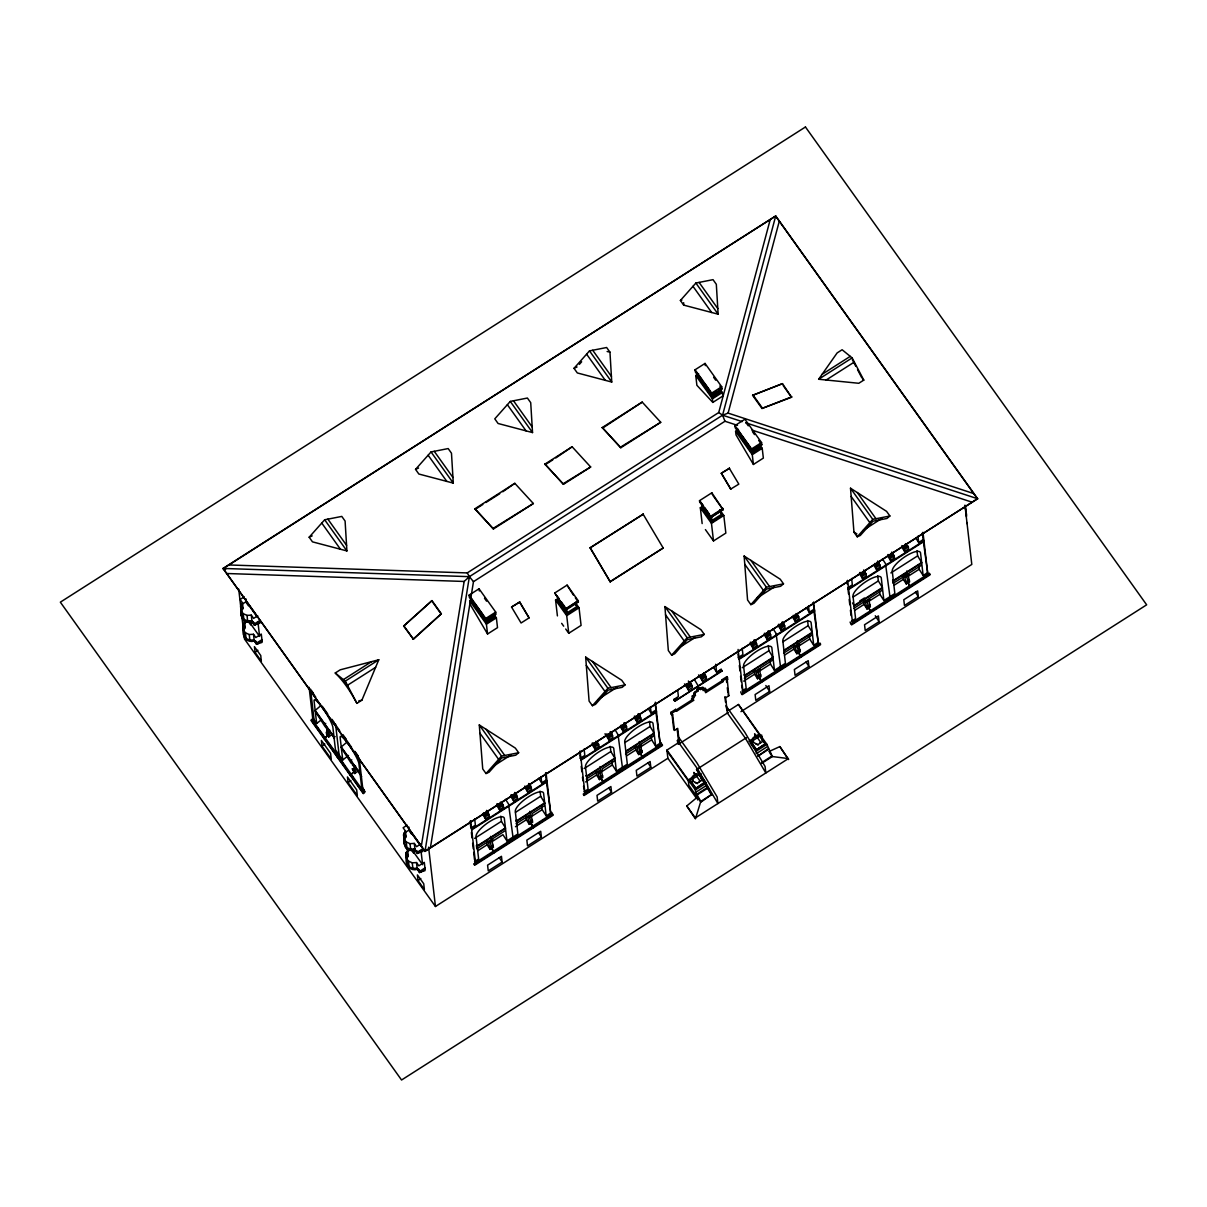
<?xml version="1.0" encoding="UTF-8"?>
<svg xmlns="http://www.w3.org/2000/svg" width="1207" height="1207" viewBox="0 0 1207 1207"><rect width="100%" height="100%" fill="white"/><g stroke="black" fill="none" stroke-linecap="round" stroke-linejoin="round"><path stroke-width="1.5" d="M332.981 733.69L328.696 737.009L328.938 735.123L326.705 732L327.082 728.349M328.198 729.918L327.625 735.727L326.101 736.889M328.938 735.123L329.511 729.662L327.444 729.994L327.248 728.334L334.49 738.488M354.285 766.445L353.696 772.239M359.067 770.202L354.783 773.536L355.582 766.189L353.515 766.52L353.319 764.861L361.602 776.463M421.334 846.092L464.152 581.457L469.387 576.659L722.571 415.193L728.108 413.111L973.958 493.648M430.416 847.676L473.476 581.653L724.969 421.258L737.507 425.362M425.513 848.913L424.985 851.403L223.069 568.437L775.709 215.993L977.595 498.732L424.985 851.403L469.387 576.659L467.245 572.918L228.53 564.951M467.245 572.918L718.738 412.538L770.247 219.478M728.108 413.111L779.33 221.077M694.794 694.417L692.275 696.017L693.723 697.646L693.014 697.058C697.752 695.624 692.124 693.633 697.797 691.234L696.967 689.484L698.597 687.462L700.211 688.941L699.049 688.171M699.788 689.212L698.37 689.137L697.797 691.234M361.904 700.166L378.772 659.776L340.238 669.81L335.244 672.993C344.674 682.347 350.377 691.46 356.925 703.349L361.904 700.166L358.796 700.86M244.206 596.862L240.102 599.472L242.426 602.731L240.57 606.352L241.506 615.977L243.859 619.266L247.661 621.017L251.916 620.745L254.375 625.166L259.852 621.68L259.716 620.519L254.239 624.004M242.426 602.731L243.075 608.358L241.219 611.979L241.506 615.977M242.32 618.618L244.644 621.877L242.788 625.498L243.723 635.123L246.077 638.412L249.879 640.163L254.134 639.891L256.593 644.312L262.055 640.826L261.285 634.052L255.824 637.537L253.5 634.279L249.23 634.535L245.428 632.785L243.075 629.496M244.644 621.877L245.293 627.504L243.437 631.125L243.723 635.123M417.26 852.293L422.722 848.808L422.857 849.969L417.396 853.455L414.936 849.034L410.682 849.306L406.88 847.57L406.231 841.943L403.877 838.639L403.591 834.656L405.446 831.035L403.108 827.761L407.197 825.15M405.431 831.019L406.095 836.662L404.239 840.283L404.526 844.266L406.88 847.57M408.449 861.089L412.251 862.824L416.49 862.552L418.829 865.811L424.291 862.326L425.075 869.115L419.614 872.601L417.154 868.18L412.9 868.452L409.098 866.717L408.449 861.089L406.08 857.785L405.793 853.802L407.649 850.181L405.326 846.907M407.649 850.166L408.313 855.808L406.457 859.429L406.744 863.412L409.098 866.717M702.715 688.428L702.987 687.417L699.472 687.899M705.009 688.759L704.435 689.303L706.91 690.736L705.175 690.344L704.918 687.96L705.657 689.001L703.138 690.6L702.987 687.417M752.595 395.338L782.498 383.645L791.536 397.254L761.979 408.464L752.595 395.338L782.498 383.645M761.979 408.464L791.867 396.786M818.648 379.254L837.13 352.927L842.109 349.743L852.142 357.891L863.79 380.099L858.796 383.283L818.648 379.254L852.142 357.891M692.501 697.963L691.566 699.004L692.32 700.045L692.984 696.605M693.24 699.004L693.723 697.646M695.081 695.368L693.829 693.256L697.043 690.193M309.158 537.221L324.668 519.779L341.792 516.415L345.096 521.047L346.907 550.935L312.477 541.852L309.158 537.221L312.206 535.878M415.54 469.372L431.035 451.946L448.174 448.566L451.478 453.213L453.289 483.102L418.844 474.019L415.54 469.372L418.573 468.044M510.274 401.418L494.779 418.844L498.084 423.491L532.528 432.574L530.718 402.67L527.399 398.038L510.274 401.418L532.528 432.574M574.004 368.316L589.514 350.89L606.638 347.51L609.957 352.142L611.753 382.046L577.323 372.948L574.004 368.316L577.052 366.973M579.36 364.378L581.653 361.798M680.386 300.483L695.881 283.041L713.02 279.662L716.324 284.309L718.135 314.197L683.69 305.115L680.386 300.483L681.849 300.136M486.029 773.536L501.539 756.11L518.663 752.73L515.344 748.099L479.285 724.954L482.725 768.904L486.029 773.536L489.076 772.208L501.75 757.951L515.751 755.19L518.663 752.73M592.411 705.703L607.906 688.277L625.045 684.897L621.726 680.25L585.667 657.121L589.091 701.071L592.411 705.703L595.443 704.36L608.117 690.117L622.133 687.356L625.045 684.897M671.65 655.175L687.145 637.734L704.269 634.369L700.965 629.722L664.906 606.578L668.331 650.543L671.65 655.175L674.683 653.832L687.356 639.574L701.358 636.813L704.269 634.369M750.875 604.647L766.385 587.206L783.509 583.826L780.205 579.194L744.131 556.05L747.571 600L750.875 604.647L753.922 603.304L766.596 589.046L780.597 586.285L783.509 583.826M857.257 536.798L872.752 519.372L889.891 515.993L886.572 511.361L850.513 488.216L853.952 532.166L857.257 536.798L860.304 535.455L872.978 521.213L886.979 518.452L889.891 515.993M706.91 690.736L705.627 692.712L722.993 681.638L722.148 679.662L726.916 676.629L728.847 695.73L725.618 697.782L727.383 713.05L745.443 738.322L765.826 772.978L765.072 766.43L744.719 732.121L726.659 706.834M403.666 626.071L431.97 600.633L441.34 613.775L413.428 639.227L403.666 626.071L431.97 600.633M413.035 639.197L441.34 613.775M320.911 705.582L315.163 710.44L333.962 736.768M346.997 742.094L341.234 746.967L360.033 773.295M677.157 729.103L678.409 739.891L677.429 740.51L677.746 743.18L666.928 750.075L695.398 789.966L695.685 792.335L700.784 801.433L695.428 818.844L686.768 805.959L697.329 797.193L697.646 799.969M352.172 773.415L353.681 772.163M312.025 720.111L313.035 718.376L316.672 723.476L321.017 720.081M327.58 735.455L324.23 738.91L325.06 738.367M316.672 723.476L314.046 700.754A17.019 2.716 57.5 0 1 322.797 708.343A17.019 2.716 57.5 0 1 332.845 727.082L335.471 749.803L342.743 759.988L348.536 755.476M353.666 771.967L350.302 775.422M364.137 789.951L363.035 790.811L359.248 758.056M360.923 788.578L364.182 793.15L365.193 791.415M254.949 652.489L257.86 650.256M261.285 661.345L260.757 655.522L254.421 646.635L255.099 652.399L261.421 661.255M322.028 746.152L321.364 740.404L330.582 753.304L331.246 759.052L322.028 746.152L324.804 744.01M348.114 782.664L347.45 776.931L356.668 789.831L357.332 795.579L348.114 782.664L350.875 780.537M418.06 880.627L417.396 874.894L423.732 883.75L424.396 889.499L418.06 880.627L420.821 878.5M724.969 421.258L722.571 415.193L775.709 215.993L223.099 568.663L225.739 569.131M242.124 604.224L246.213 601.614L245.896 598.808M244.327 623.37L248.431 620.76L259.596 636.406L258.268 624.864M257.71 615.781L253.606 618.391L251.282 615.132L247.013 615.389L243.21 613.639L240.857 610.35M253.561 622.239L250.754 624.019L250.377 620.715M255.205 624.819L258.072 622.329M255.054 624.819L259.837 623.265L259.852 621.68M256.457 643.15L261.934 639.68M262.055 640.826L257.408 643.965L255.793 641.113M474.894 508.796L514.816 483.328L533.358 503.515L493.422 528.983L474.894 508.796L493.422 528.983M544.945 464.107L572.133 446.771L590.661 466.973L563.488 484.309L544.945 464.107L563.488 484.309M602.263 427.55L642.199 402.097L660.727 422.284L620.805 447.752L602.263 427.55L620.805 447.752M475.151 509.369L482.83 504.481M485.908 502.519L499.728 493.708M502.806 491.747L514.816 483.328M545.217 464.695L552.776 459.882M555.793 457.951L572.133 446.771M602.534 428.138L642.199 402.097M695.081 369.764L705.039 363.428L721.695 386.753L721.952 388.956L711.994 395.308L695.338 371.967L695.081 369.764L711.738 393.09L711.994 395.308M720.277 389.574L722.359 392.501L722.767 396.062L712.824 402.414L696.877 385.289L695.745 375.513L698.597 373.702M493.15 528.394L533.358 503.515M563.216 483.72L590.661 466.973M620.534 447.163L660.727 422.284M711.738 393.09L721.695 386.753M716.505 391.475L712.311 394.78L720.835 389.333M699.079 376.825L712.809 396.062L719.96 391.506L719.689 389.122M721.183 391.717L712.628 397.797L721.183 391.717L719.085 388.775M712.824 402.414L712.417 398.838L722.359 392.501M469.101 595.126L479.043 588.79L495.715 612.115L495.956 614.318L486.014 620.67L469.357 597.329L469.101 595.126L485.757 618.452L486.014 620.67M734.942 425.588L744.9 419.251L761.557 442.577L761.813 444.78L751.855 451.131L735.199 427.791L734.942 425.588L751.599 448.913L751.855 451.131M343.392 679.616L371.56 661.647M822.088 374.336L850.256 356.367M760.138 445.398L762.221 448.325L763.352 458.102L753.409 464.454L736.029 434.912L735.606 431.337L738.458 429.526M335.244 672.993L345.277 681.14L378.772 659.776M347.465 685.304L375.633 667.335M826.146 380.024L854.315 362.07M590.102 547.842L643.271 514.152L590.102 547.842L610.214 581.789L663.186 548.008L643.059 514.076M485.757 618.452L495.715 612.115M751.599 448.913L761.557 442.577M486.557 619.04L489.408 617.23M755.25 447.691L758.117 445.866M487.673 618.648L493.361 615.027M753.515 449.11L756.367 447.299M477.942 608.388L486.315 620.142L494.795 614.107M745.881 441.792L752.172 450.603L760.636 444.568M324.623 724.125L325.739 723.4M737.598 428.787L737.884 431.171L752.67 451.886L759.822 447.329M486.587 622.586L495.202 617.079L486.647 623.159L470.805 600.482L486.647 623.159M752.429 453.047L761.044 447.541L752.489 453.621L736.647 430.944L752.489 453.621M511.542 607.046L519.734 602.037L529.073 617.893L521.077 622.993L511.542 607.046L519.734 602.037M721.288 473.28L729.481 468.271L721.288 473.28L730.823 489.227L721.499 473.37M496.379 617.863L497.51 627.64L487.553 633.992L486.421 624.2L496.379 617.863L494.297 614.936M753.409 464.454L752.278 454.662L762.221 448.325M328.696 737.009L326.463 733.886L326.705 732M554.752 592.984L567.079 585.123L578.228 600.724L578.379 602.067L566.053 609.927L554.752 592.984L566.053 609.927M699.517 500.679L711.843 492.803L723.144 509.746L710.802 517.607L699.668 502.006L699.517 500.679L711.104 517.094L722.042 510.123M335.139 736.572L334.022 737.281L315.223 710.953M557.408 615.902L555.567 600.075L558.66 598.099M702.157 523.582L700.332 507.755L703.409 505.778M730.612 489.137L738.82 484.143L729.269 468.195M565.887 608.6L578.228 600.724M722.978 508.403L710.651 516.279L710.802 517.607M570.971 605.839L577.202 601.855L566.279 608.826M717.29 512.522L711.104 517.094M610.003 581.699L663.186 548.008M337.266 757.166L339.107 754.888L335.546 724.094M557.589 596.862L557.936 599.924L567.139 612.794L576.539 606.804L576.011 602.218M702.353 504.541L702.7 507.604L711.904 520.473L721.303 514.484L720.775 509.897M577.806 607.015L566.943 614.574L577.806 607.015L574.743 602.731M722.571 514.71L711.708 522.254L722.571 514.71L719.508 510.41M579.043 607.8L581.08 625.407L568.753 633.268L566.717 615.676L579.043 607.8L575.995 603.545M723.808 515.495L725.845 533.087L713.503 540.947L711.466 523.355L723.808 515.495L719.749 509.822M350.694 760.636L351.825 759.927M354.783 773.536L352.353 768.784L355.009 771.65M493.693 765.962L510.968 754.963M598.506 699.125L617.335 687.115M680.884 646.59L695.006 637.583M756.985 598.068L774.245 587.055M863.352 530.22L882.181 518.21M403.892 834.565L403.772 833.403L409.233 829.918L420.398 845.549M407.332 851.659L411.451 849.064M420.7 844.055L416.611 846.665L414.288 843.406L410.033 843.678L406.231 841.943M416.943 850.603L413.775 852.323L413.382 849.019M421.032 850.558L418.014 853.062M418.165 853.062L422.797 851.493L422.857 849.969M527.248 786.677L528.666 785.757L528.56 784.158M609.973 733.916L608.554 734.822L607.015 734.128M863.443 572.269L862.024 573.174L860.485 572.48M904.194 546.273L905.612 545.368L905.506 543.769M488.292 812.583L484.324 815.117L485.486 818.753L489.454 816.219L486.708 810.365M499.547 809.791L499.306 807.8C496.273 805.884 502.912 801.659 503.289 805.265L503.515 807.257L499.547 809.791L496.545 805.129M516.415 794.659L517.577 798.295L513.594 800.814L512.432 797.193L516.415 794.659L514.831 792.441M530.461 785.697L531.623 789.318L527.655 791.852L526.493 788.216L530.461 785.697L528.877 783.479M594.915 748.959L594.674 746.982C591.641 745.066 598.28 740.842 598.657 744.447L598.883 746.439L594.915 748.959L591.913 744.312M611.783 733.841L612.945 737.462L608.962 739.997L607.8 736.376L611.783 733.841L610.199 731.623M625.83 724.864L621.861 727.399L623.023 731.035L626.991 728.5L624.245 722.661M639.891 715.902L641.053 719.538L637.085 722.073L635.923 718.437L639.891 715.902L638.307 713.684M755.808 641.973L756.97 645.609L753.002 648.144L751.84 644.508L755.808 641.973L754.239 639.755M769.87 633.011L771.032 636.647L767.064 639.182L765.902 635.546L769.87 633.011L768.286 630.793M783.931 624.049L785.093 627.685L781.125 630.205L779.963 626.584L783.931 624.049L782.347 621.831M865.238 572.193L866.4 575.83L862.432 578.364L861.27 574.728L865.238 572.193L863.654 569.976M879.299 563.231L875.331 565.766L876.493 569.387L880.461 566.868L877.715 561.014M893.361 554.269L894.523 557.89L890.555 560.425L889.393 556.789L893.361 554.269L891.777 552.052M904.601 551.463L904.375 549.472C901.342 547.571 907.966 543.331 908.343 546.937L908.569 548.929L904.601 551.463L901.614 546.816M484.369 815.525L488.337 812.99M498.431 806.563L502.399 804.028M512.492 797.601L516.46 795.066M526.539 788.624L530.507 786.104M593.799 745.745L597.767 743.21M607.86 736.768L611.828 734.248M621.907 727.806L625.875 725.271M635.968 718.844L639.936 716.309M751.886 644.915L755.869 642.38M765.947 635.953L769.915 633.419M780.009 626.991L783.977 624.457M794.07 618.014C804.858 612.794 790.721 615.932 794.945 619.251L795.187 621.243L799.155 618.708L798.038 615.495M861.315 575.135L865.283 572.601M875.377 566.174L879.345 563.639M889.438 557.196L893.406 554.677M903.485 548.234L907.468 545.7M691.309 683.947L692.471 687.583L688.503 690.117L687.341 686.481L691.309 683.947L689.725 681.729M705.371 674.985L706.533 678.621L702.565 681.14L701.403 677.519L705.371 674.985L703.787 672.767M687.387 686.889L691.355 684.354M701.448 677.927L705.416 675.392M485.259 816.762L489.227 814.227M499.306 807.8L503.289 805.265M513.367 798.838L517.335 796.303M527.429 789.861L531.397 787.341M594.674 746.982L598.657 744.447M608.735 738.005L612.703 735.485M622.797 729.043L626.765 726.508M636.858 720.081L640.826 717.546M752.776 646.152L756.744 643.618M766.837 637.19L770.805 634.656M780.899 628.228L784.867 625.694M794.945 619.251L798.913 616.732M862.205 576.373L866.173 573.838M876.267 567.411L880.235 564.876M890.313 558.434L894.281 555.914M904.375 549.472L908.343 546.937M688.277 688.126L692.245 685.591M702.323 679.164L706.291 676.629M538.714 778.243L541.717 782.89L546.243 779.994L545.458 773.265M654.888 703.485L656.427 711.391L581.05 759.475L580.295 758.283L584.822 755.401L584.097 749.079M648.144 708.449L651.146 713.111L655.673 710.214M812.99 602.655L814.529 610.576L739.152 658.645L738.382 657.468L742.924 654.571L742.184 648.25M806.246 607.634L809.233 612.281L813.774 609.399M915.675 537.839L918.663 542.501L923.189 539.604L922.42 532.875M713.624 667.531L716.611 672.178L721.152 669.297L721.982 671.107L674.713 701.252L673.883 699.441L678.409 696.545L677.685 690.223M471.62 829.254L547.012 781.185L546.243 779.994M673.974 700.211L677.127 698.204M718.09 672.073L721.152 669.297M471.696 829.888L547.073 781.819M581.125 760.108L656.502 712.039M814.604 611.21L739.227 659.278L738.473 658.237M924.034 541.43L848.642 589.499L847.902 588.458L848.536 593.889M674.713 701.252L721.907 670.473M694.749 694.055L693.889 693.723M419.478 871.439L424.939 867.954M420.232 872.193L425.075 869.115M671.077 714.227L671.922 713.699L672.661 714.74L671.831 715.268L670.866 712.371L675.633 709.339L676.478 711.3L693.859 700.226L692.32 700.045M418.331 869.523L420.67 872.027L418.754 869.357M474.668 838.352L501.403 821.318L500.799 816.158M515.495 812.326L540.661 796.273L540.057 791.128M584.097 768.572L610.817 751.523L610.229 746.379M624.924 742.531L650.075 726.493L649.487 721.348M742.184 667.758L768.919 650.709L768.316 645.549M783.026 641.717L808.177 625.664L807.589 620.519M853.183 596.967L878.349 580.914L877.745 575.769M890.872 572.933L917.607 555.884L917.003 550.739M676.478 711.3L675.739 710.259L693.105 699.185L691.566 699.004M704.873 691.671L722.254 680.597L722.148 679.662M671.831 715.268L671.605 713.412L676.373 710.38M722.887 680.718L727.655 677.67M859.686 601.011L864.408 598.008M477.127 845.956L505.431 827.896L501.403 821.318M516.385 820.911L544.689 802.866L540.661 796.273M586.557 776.161L614.861 758.117L610.817 751.523M625.814 751.131L654.119 733.087L650.075 726.493M744.659 675.347L772.963 657.287L768.919 650.709M783.916 650.301L812.22 632.257L808.177 625.664M893.346 580.522L921.65 562.477L917.607 555.884M505.492 828.409L477.187 846.454L476.448 845.413L476.84 848.793L489.303 840.826L489.499 842.486L488.307 841.581L490.057 849.381L493.422 847.239L491.988 840.887M544.749 803.379L516.445 821.424L515.706 820.383M614.921 758.63L586.617 776.674L585.878 775.633M625.875 751.644L654.179 733.584M783.977 650.814L812.281 632.77M854.134 606.065L882.438 588.02M921.695 562.975L893.406 581.035L892.652 579.994L893.044 583.358L906.185 575.075L907.392 575.995L906.804 570.956M505.145 830.733L492.667 838.684L492.863 840.344L491.656 839.438M516.098 823.747L528.56 815.796L528.757 817.456L527.565 816.551L529.315 824.351L532.679 822.208L531.246 815.841M544.402 805.703L531.925 813.654L532.121 815.313M586.255 778.998L598.732 771.047L598.928 772.706L597.721 771.801L599.487 779.601L602.851 777.459L601.418 771.107M614.559 760.953L602.097 768.904L602.293 770.564M625.528 753.968L637.99 746.017L638.186 747.676L636.979 746.756L638.744 754.571L642.109 752.429L640.344 744.613L641.551 745.519L641.355 743.874L653.817 735.908L653.44 732.543M744.357 678.183L756.834 670.232L757.015 671.877L755.823 670.971L757.589 678.787L760.953 676.629L759.188 668.829L760.38 669.734L760.184 668.075L772.661 660.123L772.269 656.759L773.023 657.8L744.719 675.86L743.965 674.804M783.615 653.138L796.092 645.187L796.273 646.846L795.081 645.941L796.846 653.741L800.211 651.599L798.446 643.799L799.638 644.704L799.456 643.044L811.919 635.093M853.787 608.388L866.249 600.437L866.445 602.097L865.253 601.192L867.003 608.992L870.368 606.849L868.618 599.049L869.809 599.954L869.613 598.295L882.091 590.344M921.348 565.314L908.871 573.265L909.067 574.924L907.875 574.004M477.761 850.754L487.115 844.779L486.723 841.43M492.034 841.641L502.942 834.686L506.94 840.917L517.894 833.931L515.268 811.21A17.019 5.25 -35.5 0 1 528.772 796.62A17.019 5.25 -35.5 0 1 543.572 793.165L546.198 815.887L551.674 812.386L552.444 813.578L546.499 818.301M515.464 826.704L526.373 819.749L525.98 816.4M529.737 817.607L542.199 809.656L541.822 806.291M585.621 781.955L596.545 775L596.152 771.65M599.894 772.857L612.371 764.906L611.979 761.557M626.448 755.929L635.802 749.969L635.41 746.605M640.721 746.831L651.629 739.861L651.237 736.511M743.723 681.14L754.631 674.185L754.239 670.82M757.996 672.027L770.473 664.076L770.081 660.727M784.535 655.099L793.889 649.14L793.512 645.79M798.823 646.001L809.731 639.046L809.339 635.697M854.707 610.365L864.061 604.39L863.669 601.041M868.98 601.252L879.888 594.297L879.511 590.947M893.965 585.32L903.319 579.36L902.927 575.995M908.237 576.222L919.146 569.266L918.768 565.902M489.589 847.374L492.954 845.232M528.862 822.344L532.212 820.202M599.019 777.595L602.384 775.452M638.277 752.549L641.641 750.407M757.121 676.765L760.485 674.622M796.379 651.735L799.743 649.592M866.551 606.985L869.9 604.843M909.173 579.798L909.625 581.819L906.276 583.962L905.808 581.955L909.173 579.798L908.192 575.452M489.876 847.767L493.241 845.624M529.134 822.736L532.498 820.594M599.306 777.987L602.655 775.845M638.563 752.942L641.928 750.799M757.393 677.157L760.757 675.015M796.65 652.127L800.015 649.985M866.822 607.377L870.187 605.235M906.08 582.332L909.444 580.19M671.922 713.699L673.732 729.36L674.472 730.401L677.7 728.349L679.466 743.603L697.525 768.889L717.909 803.545L717.154 796.982L696.801 762.673L678.741 737.402M474.532 861.587L478.636 858.977L476.011 836.255A17.019 5.25 -35.5 0 1 489.514 821.665A17.019 5.25 -35.5 0 1 504.315 818.21L506.94 840.917M583.962 791.807L588.065 789.182L585.44 766.475A17.019 5.25 -35.5 0 1 598.944 751.87A17.019 5.25 -35.5 0 1 613.744 748.415L616.37 771.137L627.323 764.152L624.698 741.43A17.019 5.25 -35.5 0 1 638.201 726.84A17.019 5.25 -35.5 0 1 653.002 723.385L655.627 746.107L661.104 742.607L661.964 744.674M742.049 690.992L746.167 688.367L743.527 665.645A17.019 5.25 -35.5 0 1 757.045 651.056A17.019 5.25 -35.5 0 1 771.831 647.601L774.456 670.323L785.425 663.322L782.8 640.615A17.019 5.25 -35.5 0 1 796.303 626.011A17.019 5.25 -35.5 0 1 811.089 622.556L813.729 645.277L817.833 642.652M851.478 621.198L855.582 618.587L852.957 595.866A17.019 5.25 -35.5 0 1 866.46 581.261A17.019 5.25 -35.5 0 1 881.261 577.806L883.886 600.528L894.855 593.542L892.214 570.82A17.019 5.25 -35.5 0 1 905.718 556.231A17.019 5.25 -35.5 0 1 920.519 552.776L923.144 575.498L927.263 572.872M474.728 861.466L475.498 862.658L550.875 814.589L546.017 772.661M583.524 786.24L584.912 792.863L660.289 744.794L655.371 702.187M741.626 685.425L743.014 692.049L818.391 643.98L813.548 602.052M851.674 621.077L852.444 622.254L927.821 574.185L922.963 532.272M477.037 862.598L474.019 864.529L473.913 863.654M487.613 855.869L490.63 853.937M501.207 847.193L513.277 839.499M516.309 837.567L520.836 834.671M523.853 832.755L526.871 830.823M538.956 823.129L543.482 820.232M590.992 789.936L583.449 794.749L583.343 793.874M595.534 787.039L600.06 784.158M606.095 780.295L603.078 782.227L603.636 783.011L601.161 778.53M610.621 777.414L613.654 775.482M624.215 768.738L636.3 761.044M639.318 759.112L642.335 757.196L642.893 757.966L640.434 753.5M646.861 754.3L649.894 752.368M654.42 749.487L657.438 747.555M744.568 692.003L741.551 693.919L740.676 691.852M749.094 689.106L753.621 686.225M756.638 684.294L759.671 682.362M764.197 679.481L776.282 671.771M780.808 668.889L783.826 666.958M786.843 665.027L789.861 663.111M794.402 660.214L797.42 658.298M801.946 655.401L806.472 652.519M809.49 650.588L812.522 648.657M817.048 645.775L819.96 642.969M853.998 622.208L850.965 624.14L850.105 622.073M857.015 620.292L860.033 618.361M864.559 615.464L867.577 613.548M872.118 610.651L876.644 607.77M879.662 605.839L882.679 603.922M887.205 601.026L890.238 599.094M902.308 591.4L906.834 588.503M912.884 584.656L909.867 586.587L910.425 587.356L907.951 582.89M917.411 581.759L920.428 579.843M474.487 864.544L553.017 814.469M583.916 794.764L662.432 744.689M742.018 693.934L820.534 643.859M851.433 624.155L929.963 574.079M474.577 865.313L553.108 815.238M584.007 795.534L662.522 745.458M742.109 694.704L820.624 644.629M851.523 624.924L930.054 574.849M728.364 712.417L678.485 744.221L678.409 739.891M729.164 710.395L738.428 704.481L766.913 744.357L772.374 756.548L761.557 763.443M502.127 862.054L488.247 870.896L487.583 865.163L501.463 856.306L502.127 862.054L499.276 857.619M541.385 837.024L527.519 845.866L526.856 840.117L540.721 831.276L541.385 837.024L538.533 832.589M611.557 792.275L597.676 801.116L597.012 795.368L610.893 786.526L611.557 792.275L608.69 787.839M650.814 767.23L636.934 776.086L636.27 770.338L650.151 761.496L650.814 767.23L647.963 762.794M769.644 691.445L755.778 700.286L755.114 694.553L768.98 685.697L769.644 691.445L765.841 685.531M808.901 666.415L795.036 675.256L794.372 669.508L808.237 660.667L808.901 666.415L806.05 661.979M879.073 621.665L865.208 630.507L864.544 624.758L878.409 615.917L879.073 621.665L875.271 615.751M918.331 596.62L904.465 605.476L903.802 599.728L917.667 590.887L918.331 596.62L915.479 592.184M238.699 589.076L244.493 639.031L435.455 906.487L667.878 758.268L666.928 750.075M740.962 711.647L971.801 564.438L964.936 505.145M699.155 773.974L696.545 769.508L746.424 737.703M694.417 775.98L688.231 779.933L688.865 785.335L700.875 802.157L711.602 794.538L706.487 785.44L706.216 783.071L696.545 769.508M748.928 741.219L759.746 734.324M756.397 737.221L759.384 735.319L765.374 744.085L756.412 749.803L750.467 741.49L753.409 739.122M704.601 782.785L698.672 774.094L704.601 782.785L695.73 788.443L689.861 780.22L692.758 777.866M689.861 780.22L692.818 778.334M750.467 741.49L753.455 739.589M695.73 788.443L704.541 782.317M756.412 749.803L765.313 743.633M695.398 789.966L706.216 783.071M767.184 746.726L756.367 753.621L756.095 751.252L766.913 744.357M695.685 792.335L706.487 785.44M696.982 794.161L707.8 787.266M768.497 748.551L757.77 756.216L768.572 749.321M697.073 794.915L707.89 788.02M700.784 801.433L711.602 794.538M761.481 762.718L772.299 755.823M698.597 687.462L700.286 689.635L703.726 688.458M768.844 751.599L779.843 746.59L788.518 759.475L779.843 746.59M226.705 573.506L464.152 581.457M607.121 351.509L609.957 352.142M742.184 421.62L722.571 415.193L718.738 412.538M745.76 422.797L977.595 498.732L424.955 851.161L223.069 568.437L469.387 576.659L473.476 581.653M751.84 430.054L972.133 502.218M529.073 617.893L519.523 601.946M888.608 554.556L890.132 555.25L891.551 554.33L891.445 552.731M874.547 563.518L876.071 564.212L877.504 563.307L877.398 561.708M793.24 615.374L794.764 616.068L796.182 615.163L796.077 613.548M779.179 624.336L780.703 625.03L782.136 624.125L782.03 622.525M765.117 633.298L766.656 633.992L768.074 633.087L767.969 631.487M751.056 642.26L752.595 642.954L754.013 642.049L753.907 640.449M700.618 675.271L702.142 675.965L703.56 675.06L703.455 673.461M686.557 684.233L688.081 684.927L689.514 684.022L688.382 680.989M761.889 737.085L757.332 735.018L753.093 737.718L753.409 742.486L757.966 744.553L762.221 741.852L761.662 735.018L753.168 740.434L753.409 742.486M755.763 743.934L758.132 745.021M635.138 716.189L636.662 716.883L638.096 715.977L637.99 714.378M621.077 725.166L622.616 725.86L624.034 724.939L623.928 723.34M701.222 775.709L696.65 773.657L692.411 776.357L692.727 781.125L697.299 783.192L701.539 780.491L700.98 773.657L692.501 779.073L692.727 781.125M695.081 782.574L697.465 783.645M592.969 743.09L594.493 743.784L595.926 742.878L595.805 741.279M511.647 794.945L513.186 795.639L514.604 794.734L514.499 793.135M497.601 803.907L499.125 804.601L500.558 803.696L500.437 802.097M483.539 812.869L485.063 813.563L486.496 812.658L486.391 811.059M853.952 532.166L856.91 533.916M638.669 745.685L639.861 746.59L639.288 741.566L640.027 742.607M862.914 379.36L863.79 380.099M775.739 216.234L977.625 498.959M901.87 545.609L903.439 547.827M783.207 385.591L791.536 397.254M857.257 492.531L875.98 518.738M850.513 488.216L872.752 519.372M699.094 282.408L717.818 308.615M851.146 496.439L869.855 522.646M695.881 283.041L718.135 314.197M887.809 554.586L889.393 556.789M692.984 286.315L711.692 312.522M752.927 394.855L762.311 407.996M859.686 572.51L861.27 574.728M713.624 377.293L715.706 380.205M719.87 386.044L721.952 388.956M746.198 422.903L748.28 425.83M752.444 431.653L754.526 434.58M758.69 440.404L761.813 444.78M870.594 611.617L871.152 612.402L868.693 607.921M701.75 379.511L696.59 372.752M704.903 383.917L710.138 391.264M737.432 429.466L740.57 433.871M742.667 436.813L750 447.088M697.631 374.23L703.922 383.026M706.02 385.968L710.214 391.837M743.784 438.85L736.376 428.002M712.568 397.224L696.786 375.121L712.628 397.797M695.745 375.513L712.417 398.838M735.606 431.337L752.278 454.662M713.005 495.564L723.144 509.746M719.568 510.999L722.631 515.283M750.89 560.365L769.598 586.572M744.131 556.05L766.385 587.206M592.728 350.256L611.436 376.448M700.829 502.218L702.881 505.069M704.918 507.936L709.007 513.654M744.764 564.273L763.473 590.479M711.647 521.665L701.433 507.378L711.708 522.254M589.514 350.89L611.753 382.046M700.332 507.755L711.466 523.355M586.602 354.149L605.311 380.356M778.379 624.366L779.963 626.584M705.401 529.601L713.503 540.947M764.318 633.328L765.902 635.546M750.256 642.29L751.84 644.508M761.179 681.397L761.738 682.181L759.263 677.7M721.228 670.066L721.982 671.107M727.866 679.526L726.916 676.629M727.021 680.069L726.282 679.028L726.689 682.498M722.254 680.597L722.993 681.638M671.65 610.908L690.359 637.1M758.796 733.781L738.428 704.481M765.374 744.085L759.384 735.319M769.719 752.836L772.374 756.548L788.412 758.584L695.323 817.939L686.768 805.959M728.093 694.689L728.847 695.73M664.906 606.578L687.145 637.734M755.22 736.376L754.601 733.781L760.229 741.671L760.093 743.21M513.488 400.784L532.196 426.991M725.618 697.782L724.879 696.741L725.498 702.142M665.525 614.801L684.233 641.008M750.422 741.023L756.351 749.336M727.308 708.705L728.062 709.746L727.082 710.38L725.92 705.733M749.954 742.652L756.095 751.252M507.362 404.692L526.071 430.884M699.819 675.301L701.403 677.519M705.144 689.891L705.884 690.932M703.032 687.884L703.787 688.925M702.052 687.447L703.455 689.469M702.776 688.941L703.515 689.982M697.616 688.096L698.37 689.137M697.359 688.986L698.129 690.268M696.967 689.484L697.706 690.525M694.629 692.169L695.383 693.21M693.829 693.256L695.534 695.458M685.757 684.263L687.341 686.481M692.275 696.017L693.014 697.058M692.365 696.831L693.105 697.872M692.426 697.374L693.18 698.415M670.866 712.371L671.605 713.412M677.429 740.51L678.183 741.566M573.31 594.976L567.079 585.123M575.332 597.812L578.379 602.067M677.746 743.18L678.485 744.221M574.819 603.319L577.881 607.604M694.538 775L693.919 772.42L699.562 780.31L699.411 781.834M689.8 779.752L695.67 787.975M559.128 598.823L556.14 595.111M561.18 601.674L565.253 607.393M667.033 751.041L688.352 780.884M566.883 613.986L556.668 599.698L566.943 614.574M555.567 600.075L566.717 615.676M667.878 758.268L696.59 798.476M634.339 716.219L635.923 718.437M592.411 661.436L611.119 687.643M561.662 623.34L563.684 626.177M565.706 629.013L568.753 633.268M585.667 657.121L607.906 688.277M434.248 451.312L452.972 477.519M586.285 665.344L605.009 691.536M431.035 451.946L453.289 483.102M428.138 455.22L446.846 481.427M606.231 734.158L607.8 736.376M592.169 743.12L593.753 745.338M484.505 598.28L486.587 601.192M600.769 767.652L600.03 766.611L600.603 771.635L599.411 770.73L601.207 778.802M470.534 597.54L472.631 600.482M474.728 603.409L482.061 613.684M470.594 598.114L475.845 605.461M473.084 602.187L486.828 621.424L493.965 616.868L493.693 614.484M486.421 624.2L469.764 600.875L470.187 604.451L487.553 633.992M431.578 600.618L440.947 613.76M486.029 729.269L504.752 755.476M524.909 786.013L526.493 788.216M479.285 724.954L501.539 756.11M327.882 519.146L346.59 545.353M404.058 626.086L413.428 639.227M479.918 733.177L498.627 759.384M324.668 519.779L346.907 550.935M530.597 812.402L529.858 811.36L530.431 816.385L529.239 815.479L531.035 823.551M321.756 523.053L340.465 549.26M510.863 794.975L512.432 797.193M532.906 826.976L533.464 827.761L531.005 823.28M496.801 803.937L498.385 806.155M343.965 680.657L348.144 686.496M311.285 690.344L313.458 693.391M331.955 719.312L334.143 722.359M342.848 734.55L346.107 739.122M354.813 751.312L358.087 755.884M311.361 690.977L315.706 697.073M322.239 706.216L327.685 713.85M334.218 722.993L339.65 730.612M344.01 736.708L351.629 747.374M354.888 751.961L358.162 756.533M246.213 601.614L257.378 617.26M246.349 602.776L248.536 605.839M409.369 831.08L411.512 834.067M253.078 621.62L254.994 624.306M243.075 608.358L240.751 605.099L240.887 606.261M403.757 833.388L406.095 836.662M241.355 613.141A8.298 7.785 -6.6 0 0 252.052 621.907L254.375 625.166M404.375 841.445A8.298 7.785 -6.6 0 0 415.072 850.196L417.396 853.455M341.294 747.48L360.093 773.808M316.732 713.609L325.211 726.87M342.803 750.135L351.282 763.382M412.221 850.15L422.616 864.695L421.273 853.153M248.838 622.314L250.754 624.985M411.813 850.543L413.714 853.213M326.282 732.272L328.515 735.395M352.353 768.784L354.602 771.922M364.273 790.147L361.542 786.315L358.917 763.593A17.019 2.716 57.5 0 0 348.868 744.87A17.019 2.716 57.5 0 0 340.118 737.266L342.743 759.988M311.919 719.236L364.076 792.275M317.456 727.715L322.888 735.319M328.319 742.939L332.679 749.019M339.197 758.147L344.629 765.766M351.146 774.894L353.319 777.927M418.271 869.01L420.172 871.68M255.356 641.294L257.408 643.965M245.293 627.504L242.969 624.245L243.105 625.407M311.104 719.885L363.247 792.924M405.974 852.534L408.313 855.808M243.573 632.287A8.298 7.785 -6.6 0 0 254.27 641.053L256.593 644.312M311.18 720.639L363.337 793.693M406.578 860.591A8.298 7.785 -6.6 0 0 417.29 869.342L419.614 872.601M923.189 539.604L923.958 540.781L848.581 588.865L847.812 587.673L852.338 584.792L851.614 578.47M892.516 554.798L894.523 557.89M887.552 555.778L890.555 560.425M882.468 558.916L886.27 564.831L885.591 564.423L890.132 598.219M873.491 564.74L876.493 569.387M863.412 571.167L865.404 574.276M859.444 573.702L862.432 578.364M792.184 616.596L795.187 621.243M778.123 625.558L781.125 630.205M773.038 628.711L776.84 634.61L776.161 634.203L780.703 668.014M768.044 632L770.036 635.093M764.076 634.52L767.064 639.182M754.978 642.516L756.97 645.609M750.015 643.497L753.002 648.144M704.526 675.513L706.533 678.621M698.566 674.939L702.565 681.14M694.478 679.647L698.355 686.18M684.505 683.916L688.503 690.117M673.883 699.441L674.638 700.618M639.061 716.445L641.053 719.538M634.082 717.426L637.085 722.073M620.036 726.388L623.023 731.035M614.936 729.526L618.814 736.074M604.979 733.796L608.962 739.997M596.877 743.331L598.883 746.439M524.668 787.205L527.655 791.852M514.574 793.633L516.566 796.741M510.606 796.167L513.594 800.814M505.507 799.306L509.309 805.22L508.645 804.813L513.186 838.624M501.508 804.149L503.515 807.257M482.483 814.106L485.486 818.753M927.821 574.185L923.491 542.199M919.146 569.266L923.144 575.498M903.319 579.36L906.276 583.962M879.888 594.297L883.886 600.528M864.061 604.39L867.003 608.992M818.391 643.98L814.061 611.979M809.731 639.046L813.729 645.277M798.234 648.536L800.211 651.599M798.521 652.67L800.995 657.151M793.889 649.14L796.846 653.741M770.473 664.076L774.456 670.323M754.631 674.185L757.589 678.787M660.289 744.794L655.763 710.998M651.629 739.861L655.627 746.107M640.148 749.351L642.109 752.429M635.802 749.969L638.744 754.571M622.601 768.829L618.075 735.033M612.371 764.906L616.37 771.137M596.545 775L599.487 779.601M550.875 814.589L546.333 780.778M542.199 809.656L546.198 815.887M526.373 819.749L529.315 824.351M491.747 848.31L494.206 852.791M487.115 844.779L490.057 849.381M909.022 584.776L906.185 575.075M868.708 608.117L869.764 609.807M799.607 654.556L796.771 644.87L797.963 645.775L797.374 640.751M759.294 677.896L760.335 679.601M640.449 753.681L641.505 755.386M601.192 778.711L602.248 780.416M531.02 823.461L532.076 825.166M491.762 848.506L492.818 850.196M878.349 580.914L882.377 587.507L854.073 605.552L852.459 602.927M590.314 547.933L610.214 581.789M700.95 777.006L703.636 781.578M705.416 784.61L711.677 795.262M852.353 359.731L855.808 366.34M857.543 369.644L861.873 377.897M345.277 681.14L356.925 703.349M905.808 581.955L904.511 576.146L905.703 577.067L905.522 575.407M757.498 669.9L759.294 677.972M638.986 747.133L640.464 753.756M420.67 872.027L425.015 870.639L424.789 868.723M257.695 643.784L262.055 642.411L261.828 640.495M966.747 522.435L966.882 523.597M929.39 573.189L929.496 574.064M917.939 536.18L918.663 542.501M867.939 599.366L868.135 601.026L866.928 600.12L868.723 608.192M847.586 580.341L852.444 622.254M847.042 580.944L847.42 584.309M849.17 599.336L849.788 604.767M850.422 610.199L851.056 615.63M808.509 605.959L809.233 612.281M752.399 449.502L752.67 451.886M758.509 669.161L758.705 670.805M712.537 393.678L712.809 396.062M705.039 363.428L705.295 365.63M738.081 649.441L743.014 692.049M738.005 654.088L738.382 657.468M739.318 665.495L739.951 670.926M740.57 676.358L741.204 681.804M711.843 492.803L711.994 494.146M711.361 515.887L711.904 520.473M727.293 687.734L727.896 692.954M715.706 664.272L716.611 672.178M705.657 689.001L705.763 689.816M675.633 709.339L675.739 710.259M672.661 714.74L674.472 730.401M650.407 706.774L651.146 713.111M566.611 608.207L567.139 612.794M580.069 750.95L584.912 792.863M579.903 754.918L580.295 758.283M581.216 766.309L581.849 771.756M582.483 777.187L582.89 780.808M540.977 776.569L541.717 782.89M479.043 588.79L479.3 590.992M490.6 836.391L491.174 841.415L489.982 840.51L491.777 848.581M474.668 818.859L475.392 825.181L470.866 828.077L470.081 821.333M470.639 820.73L475.498 862.658M471.379 832.468L471.997 837.914M472.631 843.346L473.265 848.777M473.687 852.398L474.517 859.656M428.591 847.178L435.455 906.487M414.288 843.406L415.072 850.196M416.49 862.552L417.29 869.342M408.886 827.082L409.218 829.903M410.033 843.678L410.682 849.306M412.251 862.824L412.9 868.452M405.974 852.549L406.11 853.711M403.591 834.656L404.526 844.266M405.793 853.802L406.744 863.412M352.203 763.292L352.399 764.951M326.131 726.78L326.328 728.425M310.516 689.031L314.076 719.84L312.975 720.7L309.098 687.296M251.267 615.117L252.052 621.907M253.485 634.263L254.27 641.053M247.013 615.389L247.661 621.017M249.23 634.535L249.879 640.163M243.21 613.639L243.859 619.266M245.428 632.785L246.077 638.412M966.279 515.555L965.344 505.929L965.63 509.927M683.66 302.685L683.69 305.115M966.128 512.719A8.298 7.785 -6.6 0 1 966.415 516.702M805.446 126.991L60.35 602.172L401.554 1080.009L1146.65 604.828L805.446 126.991"/></g></svg>
